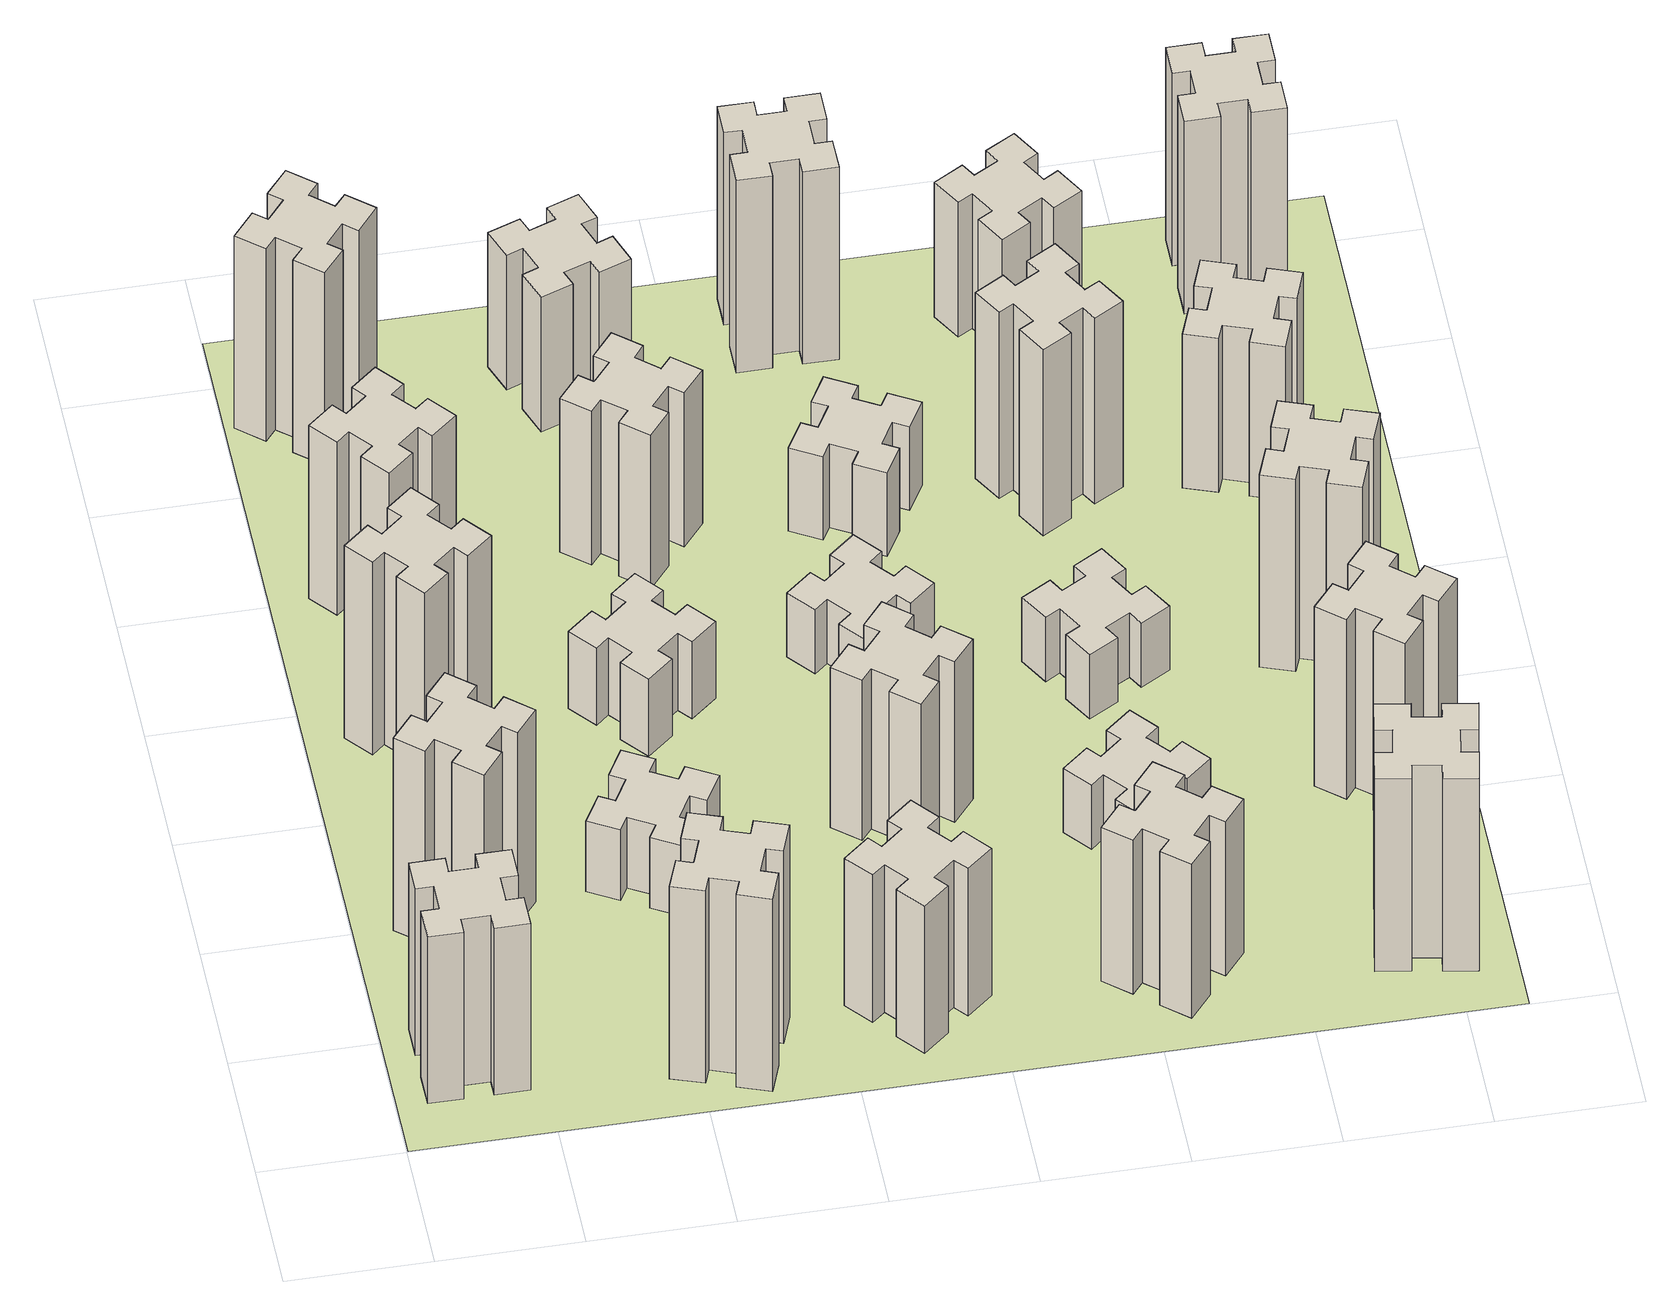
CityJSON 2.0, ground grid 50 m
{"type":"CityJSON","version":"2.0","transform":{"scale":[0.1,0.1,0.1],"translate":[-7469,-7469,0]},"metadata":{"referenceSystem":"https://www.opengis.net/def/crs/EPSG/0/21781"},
"CityObjects":{
"building1":{"type":"Building","attributes":{"class":"1000","function":"1000","usage":"1000","yearOfConstruction":2016,"roofType":"1000","measuredHeight":78,"storeysAboveGround":30,"storeysBelowGround":0},"geometry":[{"type":"Solid","lod":"1","boundaries":[[[[0,1,2,3,4,5,6,7,8,9,10,11,12,13,14,15,16,17,18,19]],[[17,16,20,21]],[[16,15,22,20]],[[15,14,23,22]],[[14,13,24,23]],[[13,12,25,24]],[[12,11,26,25]],[[11,10,27,26]],[[10,9,28,27]],[[9,8,29,28]],[[8,7,30,29]],[[7,6,31,30]],[[6,5,32,31]],[[5,4,33,32]],[[4,3,34,33]],[[3,2,35,34]],[[2,1,36,35]],[[1,0,37,36]],[[0,19,38,37]],[[19,18,39,38]],[[18,17,21,39]],[[24,25,26,27,28,29,30,31,32,33,34,35,36,37,38,39,21,20,22,23]]]]}]},
"building2":{"type":"Building","attributes":{"class":"1000","function":"1000","usage":"1000","yearOfConstruction":2016,"roofType":"1000","measuredHeight":90,"storeysAboveGround":30,"storeysBelowGround":0},"geometry":[{"type":"Solid","lod":"1","boundaries":[[[[40,41,42,43,44,45,46,47,48,49,50,51,52,53,54,55,56,57,58,59]],[[57,56,60,61]],[[56,55,62,60]],[[55,54,63,62]],[[54,53,64,63]],[[53,52,65,64]],[[52,51,66,65]],[[51,50,67,66]],[[50,49,68,67]],[[49,48,69,68]],[[48,47,70,69]],[[47,46,71,70]],[[46,45,72,71]],[[45,44,73,72]],[[44,43,74,73]],[[43,42,75,74]],[[42,41,76,75]],[[41,40,77,76]],[[40,59,78,77]],[[59,58,79,78]],[[58,57,61,79]],[[64,65,66,67,68,69,70,71,72,73,74,75,76,77,78,79,61,60,62,63]]]]}]},
"building3":{"type":"Building","attributes":{"class":"1000","function":"1000","usage":"1000","yearOfConstruction":2016,"roofType":"1000","measuredHeight":90,"storeysAboveGround":30,"storeysBelowGround":0},"geometry":[{"type":"Solid","lod":"1","boundaries":[[[[80,81,82,83,84,85,86,87,88,89,90,91,92,93,94,95,96,97,98,99]],[[97,96,100,101]],[[96,95,102,100]],[[95,94,103,102]],[[94,93,104,103]],[[93,92,105,104]],[[92,91,106,105]],[[91,90,107,106]],[[90,89,108,107]],[[89,88,109,108]],[[88,87,110,109]],[[87,86,111,110]],[[86,85,112,111]],[[85,84,113,112]],[[84,83,114,113]],[[83,82,115,114]],[[82,81,116,115]],[[81,80,117,116]],[[80,99,118,117]],[[99,98,119,118]],[[98,97,101,119]],[[104,105,106,107,108,109,110,111,112,113,114,115,116,117,118,119,101,100,102,103]]]]}]},
"building4":{"type":"Building","attributes":{"class":"1000","function":"1000","usage":"1000","yearOfConstruction":2016,"roofType":"1000","measuredHeight":81,"storeysAboveGround":30,"storeysBelowGround":0},"geometry":[{"type":"Solid","lod":"1","boundaries":[[[[120,121,122,123,124,125,126,127,128,129,130,131,132,133,134,135,136,137,138,139]],[[137,136,140,141]],[[136,135,142,140]],[[135,134,143,142]],[[134,133,144,143]],[[133,132,145,144]],[[132,131,146,145]],[[131,130,147,146]],[[130,129,148,147]],[[129,128,149,148]],[[128,127,150,149]],[[127,126,151,150]],[[126,125,152,151]],[[125,124,153,152]],[[124,123,154,153]],[[123,122,155,154]],[[122,121,156,155]],[[121,120,157,156]],[[120,139,158,157]],[[139,138,159,158]],[[138,137,141,159]],[[144,145,146,147,148,149,150,151,152,153,154,155,156,157,158,159,141,140,142,143]]]]}]},
"building5":{"type":"Building","attributes":{"class":"1000","function":"1000","usage":"1000","yearOfConstruction":2016,"roofType":"1000","measuredHeight":90,"storeysAboveGround":30,"storeysBelowGround":0},"geometry":[{"type":"Solid","lod":"1","boundaries":[[[[160,161,162,163,164,165,166,167,168,169,170,171,172,173,174,175,176,177,178,179]],[[177,176,180,181]],[[176,175,182,180]],[[175,174,183,182]],[[174,173,184,183]],[[173,172,185,184]],[[172,171,186,185]],[[171,170,187,186]],[[170,169,188,187]],[[169,168,189,188]],[[168,167,190,189]],[[167,166,191,190]],[[166,165,192,191]],[[165,164,193,192]],[[164,163,194,193]],[[163,162,195,194]],[[162,161,196,195]],[[161,160,197,196]],[[160,179,198,197]],[[179,178,199,198]],[[178,177,181,199]],[[184,185,186,187,188,189,190,191,192,193,194,195,196,197,198,199,181,180,182,183]]]]}]},
"building6":{"type":"Building","attributes":{"class":"1000","function":"1000","usage":"1000","yearOfConstruction":2016,"roofType":"1000","measuredHeight":90,"storeysAboveGround":30,"storeysBelowGround":0},"geometry":[{"type":"Solid","lod":"1","boundaries":[[[[200,201,202,203,204,205,206,207,208,209,210,211,212,213,214,215,216,217,218,219]],[[217,216,220,221]],[[216,215,222,220]],[[215,214,223,222]],[[214,213,224,223]],[[213,212,225,224]],[[212,211,226,225]],[[211,210,227,226]],[[210,209,228,227]],[[209,208,229,228]],[[208,207,230,229]],[[207,206,231,230]],[[206,205,232,231]],[[205,204,233,232]],[[204,203,234,233]],[[203,202,235,234]],[[202,201,236,235]],[[201,200,237,236]],[[200,219,238,237]],[[219,218,239,238]],[[218,217,221,239]],[[224,225,226,227,228,229,230,231,232,233,234,235,236,237,238,239,221,220,222,223]]]]}]},
"building7":{"type":"Building","attributes":{"class":"1000","function":"1000","usage":"1000","yearOfConstruction":2016,"roofType":"1000","measuredHeight":33,"storeysAboveGround":30,"storeysBelowGround":0},"geometry":[{"type":"Solid","lod":"1","boundaries":[[[[240,241,242,243,244,245,246,247,248,249,250,251,252,253,254,255,256,257,258,259]],[[257,256,260,261]],[[256,255,262,260]],[[255,254,263,262]],[[254,253,264,263]],[[253,252,265,264]],[[252,251,266,265]],[[251,250,267,266]],[[250,249,268,267]],[[249,248,269,268]],[[248,247,270,269]],[[247,246,271,270]],[[246,245,272,271]],[[245,244,273,272]],[[244,243,274,273]],[[243,242,275,274]],[[242,241,276,275]],[[241,240,277,276]],[[240,259,278,277]],[[259,258,279,278]],[[258,257,261,279]],[[264,265,266,267,268,269,270,271,272,273,274,275,276,277,278,279,261,260,262,263]]]]}]},
"building8":{"type":"Building","attributes":{"class":"1000","function":"1000","usage":"1000","yearOfConstruction":2016,"roofType":"1000","measuredHeight":36,"storeysAboveGround":30,"storeysBelowGround":0},"geometry":[{"type":"Solid","lod":"1","boundaries":[[[[280,281,282,283,284,285,286,287,288,289,290,291,292,293,294,295,296,297,298,299]],[[297,296,300,301]],[[296,295,302,300]],[[295,294,303,302]],[[294,293,304,303]],[[293,292,305,304]],[[292,291,306,305]],[[291,290,307,306]],[[290,289,308,307]],[[289,288,309,308]],[[288,287,310,309]],[[287,286,311,310]],[[286,285,312,311]],[[285,284,313,312]],[[284,283,314,313]],[[283,282,315,314]],[[282,281,316,315]],[[281,280,317,316]],[[280,299,318,317]],[[299,298,319,318]],[[298,297,301,319]],[[304,305,306,307,308,309,310,311,312,313,314,315,316,317,318,319,301,300,302,303]]]]}]},
"building9":{"type":"Building","attributes":{"class":"1000","function":"1000","usage":"1000","yearOfConstruction":2016,"roofType":"1000","measuredHeight":69,"storeysAboveGround":30,"storeysBelowGround":0},"geometry":[{"type":"Solid","lod":"1","boundaries":[[[[320,321,322,323,324,325,326,327,328,329,330,331,332,333,334,335,336,337,338,339]],[[337,336,340,341]],[[336,335,342,340]],[[335,334,343,342]],[[334,333,344,343]],[[333,332,345,344]],[[332,331,346,345]],[[331,330,347,346]],[[330,329,348,347]],[[329,328,349,348]],[[328,327,350,349]],[[327,326,351,350]],[[326,325,352,351]],[[325,324,353,352]],[[324,323,354,353]],[[323,322,355,354]],[[322,321,356,355]],[[321,320,357,356]],[[320,339,358,357]],[[339,338,359,358]],[[338,337,341,359]],[[344,345,346,347,348,349,350,351,352,353,354,355,356,357,358,359,341,340,342,343]]]]}]},
"building10":{"type":"Building","attributes":{"class":"1000","function":"1000","usage":"1000","yearOfConstruction":2016,"roofType":"1000","measuredHeight":72,"storeysAboveGround":30,"storeysBelowGround":0},"geometry":[{"type":"Solid","lod":"1","boundaries":[[[[360,361,362,363,364,365,366,367,368,369,370,371,372,373,374,375,376,377,378,379]],[[377,376,380,381]],[[376,375,382,380]],[[375,374,383,382]],[[374,373,384,383]],[[373,372,385,384]],[[372,371,386,385]],[[371,370,387,386]],[[370,369,388,387]],[[369,368,389,388]],[[368,367,390,389]],[[367,366,391,390]],[[366,365,392,391]],[[365,364,393,392]],[[364,363,394,393]],[[363,362,395,394]],[[362,361,396,395]],[[361,360,397,396]],[[360,379,398,397]],[[379,378,399,398]],[[378,377,381,399]],[[384,385,386,387,388,389,390,391,392,393,394,395,396,397,398,399,381,380,382,383]]]]}]},
"building11":{"type":"Building","attributes":{"class":"1000","function":"1000","usage":"1000","yearOfConstruction":2016,"roofType":"1000","measuredHeight":63,"storeysAboveGround":30,"storeysBelowGround":0},"geometry":[{"type":"Solid","lod":"1","boundaries":[[[[400,401,402,403,404,405,406,407,408,409,410,411,412,413,414,415,416,417,418,419]],[[417,416,420,421]],[[416,415,422,420]],[[415,414,423,422]],[[414,413,424,423]],[[413,412,425,424]],[[412,411,426,425]],[[411,410,427,426]],[[410,409,428,427]],[[409,408,429,428]],[[408,407,430,429]],[[407,406,431,430]],[[406,405,432,431]],[[405,404,433,432]],[[404,403,434,433]],[[403,402,435,434]],[[402,401,436,435]],[[401,400,437,436]],[[400,419,438,437]],[[419,418,439,438]],[[418,417,421,439]],[[424,425,426,427,428,429,430,431,432,433,434,435,436,437,438,439,421,420,422,423]]]]}]},
"building12":{"type":"Building","attributes":{"class":"1000","function":"1000","usage":"1000","yearOfConstruction":2016,"roofType":"1000","measuredHeight":75,"storeysAboveGround":30,"storeysBelowGround":0},"geometry":[{"type":"Solid","lod":"1","boundaries":[[[[440,441,442,443,444,445,446,447,448,449,450,451,452,453,454,455,456,457,458,459]],[[457,456,460,461]],[[456,455,462,460]],[[455,454,463,462]],[[454,453,464,463]],[[453,452,465,464]],[[452,451,466,465]],[[451,450,467,466]],[[450,449,468,467]],[[449,448,469,468]],[[448,447,470,469]],[[447,446,471,470]],[[446,445,472,471]],[[445,444,473,472]],[[444,443,474,473]],[[443,442,475,474]],[[442,441,476,475]],[[441,440,477,476]],[[440,459,478,477]],[[459,458,479,478]],[[458,457,461,479]],[[464,465,466,467,468,469,470,471,472,473,474,475,476,477,478,479,461,460,462,463]]]]}]},
"building13":{"type":"Building","attributes":{"class":"1000","function":"1000","usage":"1000","yearOfConstruction":2016,"roofType":"1000","measuredHeight":30,"storeysAboveGround":30,"storeysBelowGround":0},"geometry":[{"type":"Solid","lod":"1","boundaries":[[[[480,481,482,483,484,485,486,487,488,489,490,491,492,493,494,495,496,497,498,499]],[[497,496,500,501]],[[496,495,502,500]],[[495,494,503,502]],[[494,493,504,503]],[[493,492,505,504]],[[492,491,506,505]],[[491,490,507,506]],[[490,489,508,507]],[[489,488,509,508]],[[488,487,510,509]],[[487,486,511,510]],[[486,485,512,511]],[[485,484,513,512]],[[484,483,514,513]],[[483,482,515,514]],[[482,481,516,515]],[[481,480,517,516]],[[480,499,518,517]],[[499,498,519,518]],[[498,497,501,519]],[[504,505,506,507,508,509,510,511,512,513,514,515,516,517,518,519,501,500,502,503]]]]}]},
"building14":{"type":"Building","attributes":{"class":"1000","function":"1000","usage":"1000","yearOfConstruction":2016,"roofType":"1000","measuredHeight":72,"storeysAboveGround":30,"storeysBelowGround":0},"geometry":[{"type":"Solid","lod":"1","boundaries":[[[[520,521,522,523,524,525,526,527,528,529,530,531,532,533,534,535,536,537,538,539]],[[537,536,540,541]],[[536,535,542,540]],[[535,534,543,542]],[[534,533,544,543]],[[533,532,545,544]],[[532,531,546,545]],[[531,530,547,546]],[[530,529,548,547]],[[529,528,549,548]],[[528,527,550,549]],[[527,526,551,550]],[[526,525,552,551]],[[525,524,553,552]],[[524,523,554,553]],[[523,522,555,554]],[[522,521,556,555]],[[521,520,557,556]],[[520,539,558,557]],[[539,538,559,558]],[[538,537,541,559]],[[544,545,546,547,548,549,550,551,552,553,554,555,556,557,558,559,541,540,542,543]]]]}]},
"building15":{"type":"Building","attributes":{"class":"1000","function":"1000","usage":"1000","yearOfConstruction":2016,"roofType":"1000","measuredHeight":39,"storeysAboveGround":30,"storeysBelowGround":0},"geometry":[{"type":"Solid","lod":"1","boundaries":[[[[560,561,562,563,564,565,566,567,568,569,570,571,572,573,574,575,576,577,578,579]],[[577,576,580,581]],[[576,575,582,580]],[[575,574,583,582]],[[574,573,584,583]],[[573,572,585,584]],[[572,571,586,585]],[[571,570,587,586]],[[570,569,588,587]],[[569,568,589,588]],[[568,567,590,589]],[[567,566,591,590]],[[566,565,592,591]],[[565,564,593,592]],[[564,563,594,593]],[[563,562,595,594]],[[562,561,596,595]],[[561,560,597,596]],[[560,579,598,597]],[[579,578,599,598]],[[578,577,581,599]],[[584,585,586,587,588,589,590,591,592,593,594,595,596,597,598,599,581,580,582,583]]]]}]},
"building16":{"type":"Building","attributes":{"class":"1000","function":"1000","usage":"1000","yearOfConstruction":2016,"roofType":"1000","measuredHeight":90,"storeysAboveGround":30,"storeysBelowGround":0},"geometry":[{"type":"Solid","lod":"1","boundaries":[[[[600,601,602,603,604,605,606,607,608,609,610,611,612,613,614,615,616,617,618,619]],[[617,616,620,621]],[[616,615,622,620]],[[615,614,623,622]],[[614,613,624,623]],[[613,612,625,624]],[[612,611,626,625]],[[611,610,627,626]],[[610,609,628,627]],[[609,608,629,628]],[[608,607,630,629]],[[607,606,631,630]],[[606,605,632,631]],[[605,604,633,632]],[[604,603,634,633]],[[603,602,635,634]],[[602,601,636,635]],[[601,600,637,636]],[[600,619,638,637]],[[619,618,639,638]],[[618,617,621,639]],[[624,625,626,627,628,629,630,631,632,633,634,635,636,637,638,639,621,620,622,623]]]]}]},
"building17":{"type":"Building","attributes":{"class":"1000","function":"1000","usage":"1000","yearOfConstruction":2016,"roofType":"1000","measuredHeight":30,"storeysAboveGround":30,"storeysBelowGround":0},"geometry":[{"type":"Solid","lod":"1","boundaries":[[[[640,641,642,643,644,645,646,647,648,649,650,651,652,653,654,655,656,657,658,659]],[[657,656,660,661]],[[656,655,662,660]],[[655,654,663,662]],[[654,653,664,663]],[[653,652,665,664]],[[652,651,666,665]],[[651,650,667,666]],[[650,649,668,667]],[[649,648,669,668]],[[648,647,670,669]],[[647,646,671,670]],[[646,645,672,671]],[[645,644,673,672]],[[644,643,674,673]],[[643,642,675,674]],[[642,641,676,675]],[[641,640,677,676]],[[640,659,678,677]],[[659,658,679,678]],[[658,657,661,679]],[[664,665,666,667,668,669,670,671,672,673,674,675,676,677,678,679,661,660,662,663]]]]}]},
"building18":{"type":"Building","attributes":{"class":"1000","function":"1000","usage":"1000","yearOfConstruction":2016,"roofType":"1000","measuredHeight":30,"storeysAboveGround":30,"storeysBelowGround":0},"geometry":[{"type":"Solid","lod":"1","boundaries":[[[[680,681,682,683,684,685,686,687,688,689,690,691,692,693,694,695,696,697,698,699]],[[697,696,700,701]],[[696,695,702,700]],[[695,694,703,702]],[[694,693,704,703]],[[693,692,705,704]],[[692,691,706,705]],[[691,690,707,706]],[[690,689,708,707]],[[689,688,709,708]],[[688,687,710,709]],[[687,686,711,710]],[[686,685,712,711]],[[685,684,713,712]],[[684,683,714,713]],[[683,682,715,714]],[[682,681,716,715]],[[681,680,717,716]],[[680,699,718,717]],[[699,698,719,718]],[[698,697,701,719]],[[704,705,706,707,708,709,710,711,712,713,714,715,716,717,718,719,701,700,702,703]]]]}]},
"building19":{"type":"Building","attributes":{"class":"1000","function":"1000","usage":"1000","yearOfConstruction":2016,"roofType":"1000","measuredHeight":87,"storeysAboveGround":30,"storeysBelowGround":0},"geometry":[{"type":"Solid","lod":"1","boundaries":[[[[720,721,722,723,724,725,726,727,728,729,730,731,732,733,734,735,736,737,738,739]],[[737,736,740,741]],[[736,735,742,740]],[[735,734,743,742]],[[734,733,744,743]],[[733,732,745,744]],[[732,731,746,745]],[[731,730,747,746]],[[730,729,748,747]],[[729,728,749,748]],[[728,727,750,749]],[[727,726,751,750]],[[726,725,752,751]],[[725,724,753,752]],[[724,723,754,753]],[[723,722,755,754]],[[722,721,756,755]],[[721,720,757,756]],[[720,739,758,757]],[[739,738,759,758]],[[738,737,741,759]],[[744,745,746,747,748,749,750,751,752,753,754,755,756,757,758,759,741,740,742,743]]]]}]},
"building20":{"type":"Building","attributes":{"class":"1000","function":"1000","usage":"1000","yearOfConstruction":2016,"roofType":"1000","measuredHeight":90,"storeysAboveGround":30,"storeysBelowGround":0},"geometry":[{"type":"Solid","lod":"1","boundaries":[[[[760,761,762,763,764,765,766,767,768,769,770,771,772,773,774,775,776,777,778,779]],[[777,776,780,781]],[[776,775,782,780]],[[775,774,783,782]],[[774,773,784,783]],[[773,772,785,784]],[[772,771,786,785]],[[771,770,787,786]],[[770,769,788,787]],[[769,768,789,788]],[[768,767,790,789]],[[767,766,791,790]],[[766,765,792,791]],[[765,764,793,792]],[[764,763,794,793]],[[763,762,795,794]],[[762,761,796,795]],[[761,760,797,796]],[[760,779,798,797]],[[779,778,799,798]],[[778,777,781,799]],[[784,785,786,787,788,789,790,791,792,793,794,795,796,797,798,799,781,780,782,783]]]]}]},
"building21":{"type":"Building","attributes":{"class":"1000","function":"1000","usage":"1000","yearOfConstruction":2016,"roofType":"1000","measuredHeight":63,"storeysAboveGround":30,"storeysBelowGround":0},"geometry":[{"type":"Solid","lod":"1","boundaries":[[[[800,801,802,803,804,805,806,807,808,809,810,811,812,813,814,815,816,817,818,819]],[[817,816,820,821]],[[816,815,822,820]],[[815,814,823,822]],[[814,813,824,823]],[[813,812,825,824]],[[812,811,826,825]],[[811,810,827,826]],[[810,809,828,827]],[[809,808,829,828]],[[808,807,830,829]],[[807,806,831,830]],[[806,805,832,831]],[[805,804,833,832]],[[804,803,834,833]],[[803,802,835,834]],[[802,801,836,835]],[[801,800,837,836]],[[800,819,838,837]],[[819,818,839,838]],[[818,817,821,839]],[[824,825,826,827,828,829,830,831,832,833,834,835,836,837,838,839,821,820,822,823]]]]}]},
"building22":{"type":"Building","attributes":{"class":"1000","function":"1000","usage":"1000","yearOfConstruction":2016,"roofType":"1000","measuredHeight":84,"storeysAboveGround":30,"storeysBelowGround":0},"geometry":[{"type":"Solid","lod":"1","boundaries":[[[[840,841,842,843,844,845,846,847,848,849,850,851,852,853,854,855,856,857,858,859]],[[857,856,860,861]],[[856,855,862,860]],[[855,854,863,862]],[[854,853,864,863]],[[853,852,865,864]],[[852,851,866,865]],[[851,850,867,866]],[[850,849,868,867]],[[849,848,869,868]],[[848,847,870,869]],[[847,846,871,870]],[[846,845,872,871]],[[845,844,873,872]],[[844,843,874,873]],[[843,842,875,874]],[[842,841,876,875]],[[841,840,877,876]],[[840,859,878,877]],[[859,858,879,878]],[[858,857,861,879]],[[864,865,866,867,868,869,870,871,872,873,874,875,876,877,878,879,861,860,862,863]]]]}]},
"building23":{"type":"Building","attributes":{"class":"1000","function":"1000","usage":"1000","yearOfConstruction":2016,"roofType":"1000","measuredHeight":90,"storeysAboveGround":30,"storeysBelowGround":0},"geometry":[{"type":"Solid","lod":"1","boundaries":[[[[880,881,882,883,884,885,886,887,888,889,890,891,892,893,894,895,896,897,898,899]],[[897,896,900,901]],[[896,895,902,900]],[[895,894,903,902]],[[894,893,904,903]],[[893,892,905,904]],[[892,891,906,905]],[[891,890,907,906]],[[890,889,908,907]],[[889,888,909,908]],[[888,887,910,909]],[[887,886,911,910]],[[886,885,912,911]],[[885,884,913,912]],[[884,883,914,913]],[[883,882,915,914]],[[882,881,916,915]],[[881,880,917,916]],[[880,899,918,917]],[[899,898,919,918]],[[898,897,901,919]],[[904,905,906,907,908,909,910,911,912,913,914,915,916,917,918,919,901,900,902,903]]]]}]},
"building24":{"type":"Building","attributes":{"class":"1000","function":"1000","usage":"1000","yearOfConstruction":2016,"roofType":"1000","measuredHeight":72,"storeysAboveGround":30,"storeysBelowGround":0},"geometry":[{"type":"Solid","lod":"1","boundaries":[[[[920,921,922,923,924,925,926,927,928,929,930,931,932,933,934,935,936,937,938,939]],[[937,936,940,941]],[[936,935,942,940]],[[935,934,943,942]],[[934,933,944,943]],[[933,932,945,944]],[[932,931,946,945]],[[931,930,947,946]],[[930,929,948,947]],[[929,928,949,948]],[[928,927,950,949]],[[927,926,951,950]],[[926,925,952,951]],[[925,924,953,952]],[[924,923,954,953]],[[923,922,955,954]],[[922,921,956,955]],[[921,920,957,956]],[[920,939,958,957]],[[939,938,959,958]],[[938,937,941,959]],[[944,945,946,947,948,949,950,951,952,953,954,955,956,957,958,959,941,940,942,943]]]]}]},
"building25":{"type":"Building","attributes":{"class":"1000","function":"1000","usage":"1000","yearOfConstruction":2016,"roofType":"1000","measuredHeight":90,"storeysAboveGround":30,"storeysBelowGround":0},"geometry":[{"type":"Solid","lod":"1","boundaries":[[[[960,961,962,963,964,965,966,967,968,969,970,971,972,973,974,975,976,977,978,979]],[[977,976,980,981]],[[976,975,982,980]],[[975,974,983,982]],[[974,973,984,983]],[[973,972,985,984]],[[972,971,986,985]],[[971,970,987,986]],[[970,969,988,987]],[[969,968,989,988]],[[968,967,990,989]],[[967,966,991,990]],[[966,965,992,991]],[[965,964,993,992]],[[964,963,994,993]],[[963,962,995,994]],[[962,961,996,995]],[[961,960,997,996]],[[960,979,998,997]],[[979,978,999,998]],[[978,977,981,999]],[[984,985,986,987,988,989,990,991,992,993,994,995,996,997,998,999,981,980,982,983]]]]}]},
"landuse1":{"type":"LandUse","attributes":{"name":"plot1","function":"1010"},"geometry":[{"type":"MultiSurface","lod":"1","boundaries":[[[1000,1001,1002,1003]]]}]}
},
"vertices":[
[165,425,0],[165,325,0],[105,325,0],[105,205,0],[225,205,0],[225,265,0],[325,265,0],[325,205,0],[445,205,0],[445,325,0],[385,325,0],[385,425,0],[445,425,0],[445,545,0],[325,545,0],[325,485,0],[225,485,0],[225,545,0],[105,545,0],[105,425,0],[225,485,780],[225,545,780],[325,485,780],[325,545,780],[445,545,780],[445,425,780],[385,425,780],[385,325,780],[445,325,780],[445,205,780],[325,205,780],[325,265,780],[225,265,780],[225,205,780],[105,205,780],[105,325,780],[165,325,780],[165,425,780],[105,425,780],[105,545,780],
[484,1067,0],[408,1132,0],[446,1178,0],[354,1255,0],[277,1163,0],[323,1124,0],[259,1048,0],[213,1086,0],[136,994,0],[228,917,0],[266,963,0],[343,899,0],[304,853,0],[396,776,0],[473,868,0],[427,906,0],[492,983,0],[538,944,0],[615,1036,0],[523,1113,0],[492,983,900],[538,944,900],[427,906,900],[473,868,900],[396,776,900],[304,853,900],[343,899,900],[266,963,900],[228,917,900],[136,994,900],[213,1086,900],[259,1048,900],[323,1124,900],[277,1163,900],[354,1255,900],[446,1178,900],[408,1132,900],[484,1067,900],[523,1113,900],[615,1036,900],
[492,1888,0],[427,1964,0],[473,2003,0],[396,2095,0],[304,2018,0],[343,1972,0],[266,1907,0],[228,1953,0],[136,1876,0],[213,1784,0],[259,1823,0],[323,1746,0],[277,1708,0],[354,1616,0],[446,1693,0],[408,1739,0],[484,1803,0],[523,1757,0],[615,1834,0],[538,1926,0],[484,1803,900],[523,1757,900],[408,1739,900],[446,1693,900],[354,1616,900],[277,1708,900],[323,1746,900],[259,1823,900],[213,1784,900],[136,1876,900],[228,1953,900],[266,1907,900],[343,1972,900],[304,2018,900],[396,2095,900],[473,2003,900],[427,1964,900],[492,1888,900],[538,1926,900],[615,1834,900],
[343,2612,0],[266,2547,0],[228,2593,0],[136,2516,0],[213,2424,0],[259,2463,0],[323,2386,0],[277,2348,0],[354,2256,0],[446,2333,0],[408,2379,0],[484,2443,0],[523,2397,0],[615,2474,0],[538,2566,0],[492,2528,0],[427,2604,0],[473,2643,0],[396,2735,0],[304,2658,0],[427,2604,810],[473,2643,810],[492,2528,810],[538,2566,810],[615,2474,810],[523,2397,810],[484,2443,810],[408,2379,810],[446,2333,810],[354,2256,810],[277,2348,810],[323,2386,810],[259,2463,810],[213,2424,810],[136,2516,810],[228,2593,810],[266,2547,810],[343,2612,810],[304,2658,810],[396,2735,810],
[1029,360,0],[995,266,0],[939,287,0],[897,174,0],[1010,133,0],[1031,189,0],[1125,155,0],[1104,99,0],[1217,57,0],[1258,170,0],[1202,191,0],[1236,285,0],[1292,264,0],[1333,377,0],[1220,418,0],[1200,362,0],[1106,396,0],[1127,452,0],[1014,493,0],[973,380,0],[1106,396,900],[1127,452,900],[1200,362,900],[1220,418,900],[1333,377,900],[1292,264,900],[1236,285,900],[1202,191,900],[1258,170,900],[1217,57,900],[1104,99,900],[1125,155,900],[1031,189,900],[1010,133,900],[897,174,900],[939,287,900],[995,266,900],[1029,360,900],[973,380,900],[1014,493,900],
[384,3387,0],[308,3452,0],[346,3498,0],[254,3575,0],[177,3483,0],[223,3444,0],[159,3368,0],[113,3406,0],[36,3314,0],[128,3237,0],[166,3283,0],[243,3219,0],[204,3173,0],[296,3096,0],[373,3188,0],[327,3226,0],[392,3303,0],[438,3264,0],[515,3356,0],[423,3433,0],[392,3303,900],[438,3264,900],[327,3226,900],[373,3188,900],[296,3096,900],[204,3173,900],[243,3219,900],[166,3283,900],[128,3237,900],[36,3314,900],[113,3406,900],[159,3368,900],[223,3444,900],[177,3483,900],[254,3575,900],[346,3498,900],[308,3452,900],[384,3387,900],[423,3433,900],[515,3356,900],
[1086,1017,0],[1136,1104,0],[1188,1074,0],[1248,1178,0],[1144,1238,0],[1114,1186,0],[1027,1236,0],[1057,1288,0],[953,1348,0],[893,1244,0],[945,1214,0],[895,1127,0],[843,1157,0],[783,1053,0],[887,993,0],[917,1045,0],[1004,995,0],[974,943,0],[1078,883,0],[1138,987,0],[1004,995,330],[974,943,330],[917,1045,330],[887,993,330],[783,1053,330],[843,1157,330],[895,1127,330],[945,1214,330],[893,1244,330],[953,1348,330],[1057,1288,330],[1027,1236,330],[1114,1186,330],[1144,1238,330],[1248,1178,330],[1188,1074,330],[1136,1104,330],[1086,1017,330],[1138,987,330],[1078,883,330],
[1083,1972,0],[1006,1907,0],[968,1953,0],[876,1876,0],[953,1784,0],[999,1823,0],[1063,1746,0],[1017,1708,0],[1094,1616,0],[1186,1693,0],[1148,1739,0],[1224,1803,0],[1263,1757,0],[1355,1834,0],[1278,1926,0],[1232,1888,0],[1167,1964,0],[1213,2003,0],[1136,2095,0],[1044,2018,0],[1167,1964,360],[1213,2003,360],[1232,1888,360],[1278,1926,360],[1355,1834,360],[1263,1757,360],[1224,1803,360],[1148,1739,360],[1186,1693,360],[1094,1616,360],[1017,1708,360],[1063,1746,360],[999,1823,360],[953,1784,360],[876,1876,360],[968,1953,360],[1006,1907,360],[1083,1972,360],[1044,2018,360],[1136,2095,360],
[1639,343,0],[1703,266,0],[1657,228,0],[1734,136,0],[1826,213,0],[1788,259,0],[1864,323,0],[1903,277,0],[1995,354,0],[1918,446,0],[1872,408,0],[1807,484,0],[1853,523,0],[1776,615,0],[1684,538,0],[1723,492,0],[1646,427,0],[1608,473,0],[1516,396,0],[1593,304,0],[1646,427,690],[1608,473,690],[1723,492,690],[1684,538,690],[1776,615,690],[1853,523,690],[1807,484,690],[1872,408,690],[1918,446,690],[1995,354,690],[1903,277,690],[1864,323,690],[1788,259,690],[1826,213,690],[1734,136,690],[1657,228,690],[1703,266,690],[1639,343,690],[1593,304,690],[1516,396,690],
[1267,2486,0],[1332,2563,0],[1378,2524,0],[1455,2616,0],[1363,2693,0],[1324,2647,0],[1248,2712,0],[1286,2758,0],[1194,2835,0],[1117,2743,0],[1163,2704,0],[1099,2628,0],[1053,2666,0],[976,2574,0],[1068,2497,0],[1106,2543,0],[1183,2479,0],[1144,2433,0],[1236,2356,0],[1313,2448,0],[1183,2479,720],[1144,2433,720],[1106,2543,720],[1068,2497,720],[976,2574,720],[1053,2666,720],[1099,2628,720],[1163,2704,720],[1117,2743,720],[1194,2835,720],[1286,2758,720],[1248,2712,720],[1324,2647,720],[1363,2693,720],[1455,2616,720],[1378,2524,720],[1332,2563,720],[1267,2486,720],[1313,2448,720],[1236,2356,720],
[1125,3456,0],[1031,3422,0],[1010,3478,0],[897,3437,0],[939,3324,0],[995,3345,0],[1029,3251,0],[973,3230,0],[1014,3117,0],[1127,3159,0],[1106,3215,0],[1200,3249,0],[1220,3193,0],[1333,3234,0],[1292,3347,0],[1236,3326,0],[1202,3420,0],[1258,3440,0],[1217,3553,0],[1104,3512,0],[1202,3420,630],[1258,3440,630],[1236,3326,630],[1292,3347,630],[1333,3234,630],[1220,3193,630],[1200,3249,630],[1106,3215,630],[1127,3159,630],[1014,3117,630],[973,3230,630],[1029,3251,630],[995,3345,630],[939,3324,630],[897,3437,630],[1010,3478,630],[1031,3422,630],[1125,3456,630],[1104,3512,630],[1217,3553,630],
[1803,1324,0],[1739,1248,0],[1693,1286,0],[1616,1194,0],[1708,1117,0],[1746,1163,0],[1823,1099,0],[1784,1053,0],[1876,976,0],[1953,1068,0],[1907,1106,0],[1972,1183,0],[2018,1144,0],[2095,1236,0],[2003,1313,0],[1964,1267,0],[1888,1332,0],[1926,1378,0],[1834,1455,0],[1757,1363,0],[1888,1332,750],[1926,1378,750],[1964,1267,750],[2003,1313,750],[2095,1236,750],[2018,1144,750],[1972,1183,750],[1907,1106,750],[1953,1068,750],[1876,976,750],[1784,1053,750],[1823,1099,750],[1746,1163,750],[1708,1117,750],[1616,1194,750],[1693,1286,750],[1739,1248,750],[1803,1324,750],[1757,1363,750],[1834,1455,750],
[1972,1988,0],[1907,2064,0],[1953,2103,0],[1876,2195,0],[1784,2118,0],[1823,2072,0],[1746,2007,0],[1708,2053,0],[1616,1976,0],[1693,1884,0],[1739,1923,0],[1803,1846,0],[1757,1808,0],[1834,1716,0],[1926,1793,0],[1888,1839,0],[1964,1903,0],[2003,1857,0],[2095,1934,0],[2018,2026,0],[1964,1903,300],[2003,1857,300],[1888,1839,300],[1926,1793,300],[1834,1716,300],[1757,1808,300],[1803,1846,300],[1739,1923,300],[1693,1884,300],[1616,1976,300],[1708,2053,300],[1746,2007,300],[1823,2072,300],[1784,2118,300],[1876,2195,300],[1953,2103,300],[1907,2064,300],[1972,1988,300],[2018,2026,300],[2095,1934,300],
[2486,323,0],[2563,259,0],[2524,213,0],[2616,136,0],[2693,228,0],[2647,266,0],[2712,343,0],[2758,304,0],[2835,396,0],[2743,473,0],[2704,427,0],[2628,492,0],[2666,538,0],[2574,615,0],[2497,523,0],[2543,484,0],[2479,408,0],[2433,446,0],[2356,354,0],[2448,277,0],[2479,408,720],[2433,446,720],[2543,484,720],[2497,523,720],[2574,615,720],[2666,538,720],[2628,492,720],[2704,427,720],[2743,473,720],[2835,396,720],[2758,304,720],[2712,343,720],[2647,266,720],[2693,228,720],[2616,136,720],[2524,213,720],[2563,259,720],[2486,323,720],[2448,277,720],[2356,354,720],
[2026,2497,0],[2076,2584,0],[2128,2554,0],[2188,2658,0],[2084,2718,0],[2054,2666,0],[1967,2716,0],[1997,2768,0],[1893,2828,0],[1833,2724,0],[1885,2694,0],[1835,2607,0],[1783,2637,0],[1723,2533,0],[1827,2473,0],[1857,2525,0],[1944,2475,0],[1914,2423,0],[2018,2363,0],[2078,2467,0],[1944,2475,390],[1914,2423,390],[1857,2525,390],[1827,2473,390],[1723,2533,390],[1783,2637,390],[1835,2607,390],[1885,2694,390],[1833,2724,390],[1893,2828,390],[1997,2768,390],[1967,2716,390],[2054,2666,390],[2084,2718,390],[2188,2658,390],[2128,2554,390],[2076,2584,390],[2026,2497,390],[2078,2467,390],[2018,2363,390],
[1965,3385,0],[1965,3485,0],[2025,3485,0],[2025,3605,0],[1905,3605,0],[1905,3545,0],[1805,3545,0],[1805,3605,0],[1685,3605,0],[1685,3485,0],[1745,3485,0],[1745,3385,0],[1685,3385,0],[1685,3265,0],[1805,3265,0],[1805,3325,0],[1905,3325,0],[1905,3265,0],[2025,3265,0],[2025,3385,0],[1905,3325,900],[1905,3265,900],[1805,3325,900],[1805,3265,900],[1685,3265,900],[1685,3385,900],[1745,3385,900],[1745,3485,900],[1685,3485,900],[1685,3605,900],[1805,3605,900],[1805,3545,900],[1905,3545,900],[1905,3605,900],[2025,3605,900],[2025,3485,900],[1965,3485,900],[1965,3385,900],[2025,3385,900],[2025,3265,900],
[2563,1132,0],[2486,1067,0],[2448,1113,0],[2356,1036,0],[2433,944,0],[2479,983,0],[2543,906,0],[2497,868,0],[2574,776,0],[2666,853,0],[2628,899,0],[2704,963,0],[2743,917,0],[2835,994,0],[2758,1086,0],[2712,1048,0],[2647,1124,0],[2693,1163,0],[2616,1255,0],[2524,1178,0],[2647,1124,300],[2693,1163,300],[2712,1048,300],[2758,1086,300],[2835,994,300],[2743,917,300],[2704,963,300],[2628,899,300],[2666,853,300],[2574,776,300],[2497,868,300],[2543,906,300],[2479,983,300],[2433,944,300],[2356,1036,300],[2448,1113,300],[2486,1067,300],[2563,1132,300],[2524,1178,300],[2616,1255,300],
[2475,1744,0],[2525,1657,0],[2473,1627,0],[2533,1523,0],[2637,1583,0],[2607,1635,0],[2694,1685,0],[2724,1633,0],[2828,1693,0],[2768,1797,0],[2716,1767,0],[2666,1854,0],[2718,1884,0],[2658,1988,0],[2554,1928,0],[2584,1876,0],[2497,1826,0],[2467,1878,0],[2363,1818,0],[2423,1714,0],[2497,1826,300],[2467,1878,300],[2584,1876,300],[2554,1928,300],[2658,1988,300],[2718,1884,300],[2666,1854,300],[2716,1767,300],[2768,1797,300],[2828,1693,300],[2724,1633,300],[2694,1685,300],[2607,1635,300],[2637,1583,300],[2533,1523,300],[2473,1627,300],[2525,1657,300],[2475,1744,300],[2423,1714,300],[2363,1818,300],
[2607,2475,0],[2694,2525,0],[2724,2473,0],[2828,2533,0],[2768,2637,0],[2716,2607,0],[2666,2694,0],[2718,2724,0],[2658,2828,0],[2554,2768,0],[2584,2716,0],[2497,2666,0],[2467,2718,0],[2363,2658,0],[2423,2554,0],[2475,2584,0],[2525,2497,0],[2473,2467,0],[2533,2363,0],[2637,2423,0],[2525,2497,870],[2473,2467,870],[2475,2584,870],[2423,2554,870],[2363,2658,870],[2467,2718,870],[2497,2666,870],[2584,2716,870],[2554,2768,870],[2658,2828,870],[2718,2724,870],[2666,2694,870],[2716,2607,870],[2768,2637,870],[2828,2533,870],[2724,2473,870],[2694,2525,870],[2607,2475,870],[2637,2423,870],[2533,2363,870],
[3504,475,0],[3405,492,0],[3416,551,0],[3297,572,0],[3277,454,0],[3336,444,0],[3318,345,0],[3259,356,0],[3238,237,0],[3357,217,0],[3367,276,0],[3465,258,0],[3455,199,0],[3573,178,0],[3594,297,0],[3535,307,0],[3552,405,0],[3611,395,0],[3632,513,0],[3514,534,0],[3552,405,900],[3611,395,900],[3535,307,900],[3594,297,900],[3573,178,900],[3455,199,900],[3465,258,900],[3367,276,900],[3357,217,900],[3238,237,900],[3259,356,900],[3318,345,900],[3336,444,900],[3277,454,900],[3297,572,900],[3416,551,900],[3405,492,900],[3504,475,900],[3514,534,900],[3632,513,900],
[2716,3347,0],[2666,3434,0],[2718,3464,0],[2658,3568,0],[2554,3508,0],[2584,3456,0],[2497,3406,0],[2467,3458,0],[2363,3398,0],[2423,3294,0],[2475,3324,0],[2525,3237,0],[2473,3207,0],[2533,3103,0],[2637,3163,0],[2607,3215,0],[2694,3265,0],[2724,3213,0],[2828,3273,0],[2768,3377,0],[2694,3265,630],[2724,3213,630],[2607,3215,630],[2637,3163,630],[2533,3103,630],[2473,3207,630],[2525,3237,630],[2475,3324,630],[2423,3294,630],[2363,3398,630],[2467,3458,630],[2497,3406,630],[2584,3456,630],[2554,3508,630],[2658,3568,630],[2718,3464,630],[2666,3434,630],[2716,3347,630],[2768,3377,630],[2828,3273,630],
[3487,1006,0],[3552,1083,0],[3598,1044,0],[3675,1136,0],[3583,1213,0],[3544,1167,0],[3468,1232,0],[3506,1278,0],[3414,1355,0],[3337,1263,0],[3383,1224,0],[3319,1148,0],[3273,1186,0],[3196,1094,0],[3288,1017,0],[3326,1063,0],[3403,999,0],[3364,953,0],[3456,876,0],[3533,968,0],[3403,999,840],[3364,953,840],[3326,1063,840],[3288,1017,840],[3196,1094,840],[3273,1186,840],[3319,1148,840],[3383,1224,840],[3337,1263,840],[3414,1355,840],[3506,1278,840],[3468,1232,840],[3544,1167,840],[3583,1213,840],[3675,1136,840],[3598,1044,840],[3552,1083,840],[3487,1006,840],[3533,968,840],[3456,876,840],
[3420,1842,0],[3326,1876,0],[3347,1932,0],[3234,1973,0],[3193,1860,0],[3249,1840,0],[3215,1746,0],[3159,1767,0],[3117,1654,0],[3230,1613,0],[3251,1669,0],[3345,1635,0],[3324,1579,0],[3437,1537,0],[3478,1650,0],[3422,1671,0],[3456,1765,0],[3512,1744,0],[3553,1857,0],[3440,1898,0],[3456,1765,900],[3512,1744,900],[3422,1671,900],[3478,1650,900],[3437,1537,900],[3324,1579,900],[3345,1635,900],[3251,1669,900],[3230,1613,900],[3117,1654,900],[3159,1767,900],[3215,1746,900],[3249,1840,900],[3193,1860,900],[3234,1973,900],[3347,1932,900],[3326,1876,900],[3420,1842,900],[3440,1898,900],[3553,1857,900],
[3320,2682,0],[3226,2716,0],[3247,2772,0],[3134,2813,0],[3093,2700,0],[3149,2680,0],[3115,2586,0],[3059,2607,0],[3017,2494,0],[3130,2453,0],[3151,2509,0],[3245,2475,0],[3224,2419,0],[3337,2377,0],[3378,2490,0],[3322,2511,0],[3356,2605,0],[3412,2584,0],[3453,2697,0],[3340,2738,0],[3356,2605,720],[3412,2584,720],[3322,2511,720],[3378,2490,720],[3337,2377,720],[3224,2419,720],[3245,2475,720],[3151,2509,720],[3130,2453,720],[3017,2494,720],[3059,2607,720],[3115,2586,720],[3149,2680,720],[3093,2700,720],[3134,2813,720],[3247,2772,720],[3226,2716,720],[3320,2682,720],[3340,2738,720],[3453,2697,720],
[3285,3325,0],[3385,3325,0],[3385,3265,0],[3505,3265,0],[3505,3385,0],[3445,3385,0],[3445,3485,0],[3505,3485,0],[3505,3605,0],[3385,3605,0],[3385,3545,0],[3285,3545,0],[3285,3605,0],[3165,3605,0],[3165,3485,0],[3225,3485,0],[3225,3385,0],[3165,3385,0],[3165,3265,0],[3285,3265,0],[3225,3385,900],[3165,3385,900],[3225,3485,900],[3165,3485,900],[3165,3605,900],[3285,3605,900],[3285,3545,900],[3385,3545,900],[3385,3605,900],[3505,3605,900],[3505,3485,900],[3445,3485,900],[3445,3385,900],[3505,3385,900],[3505,3265,900],[3385,3265,900],[3385,3325,900],[3285,3325,900],[3285,3265,900],[3165,3265,900],
[5,3705,0],[3705,3705,0],[3705,5,0],[5,5,0]
]}
